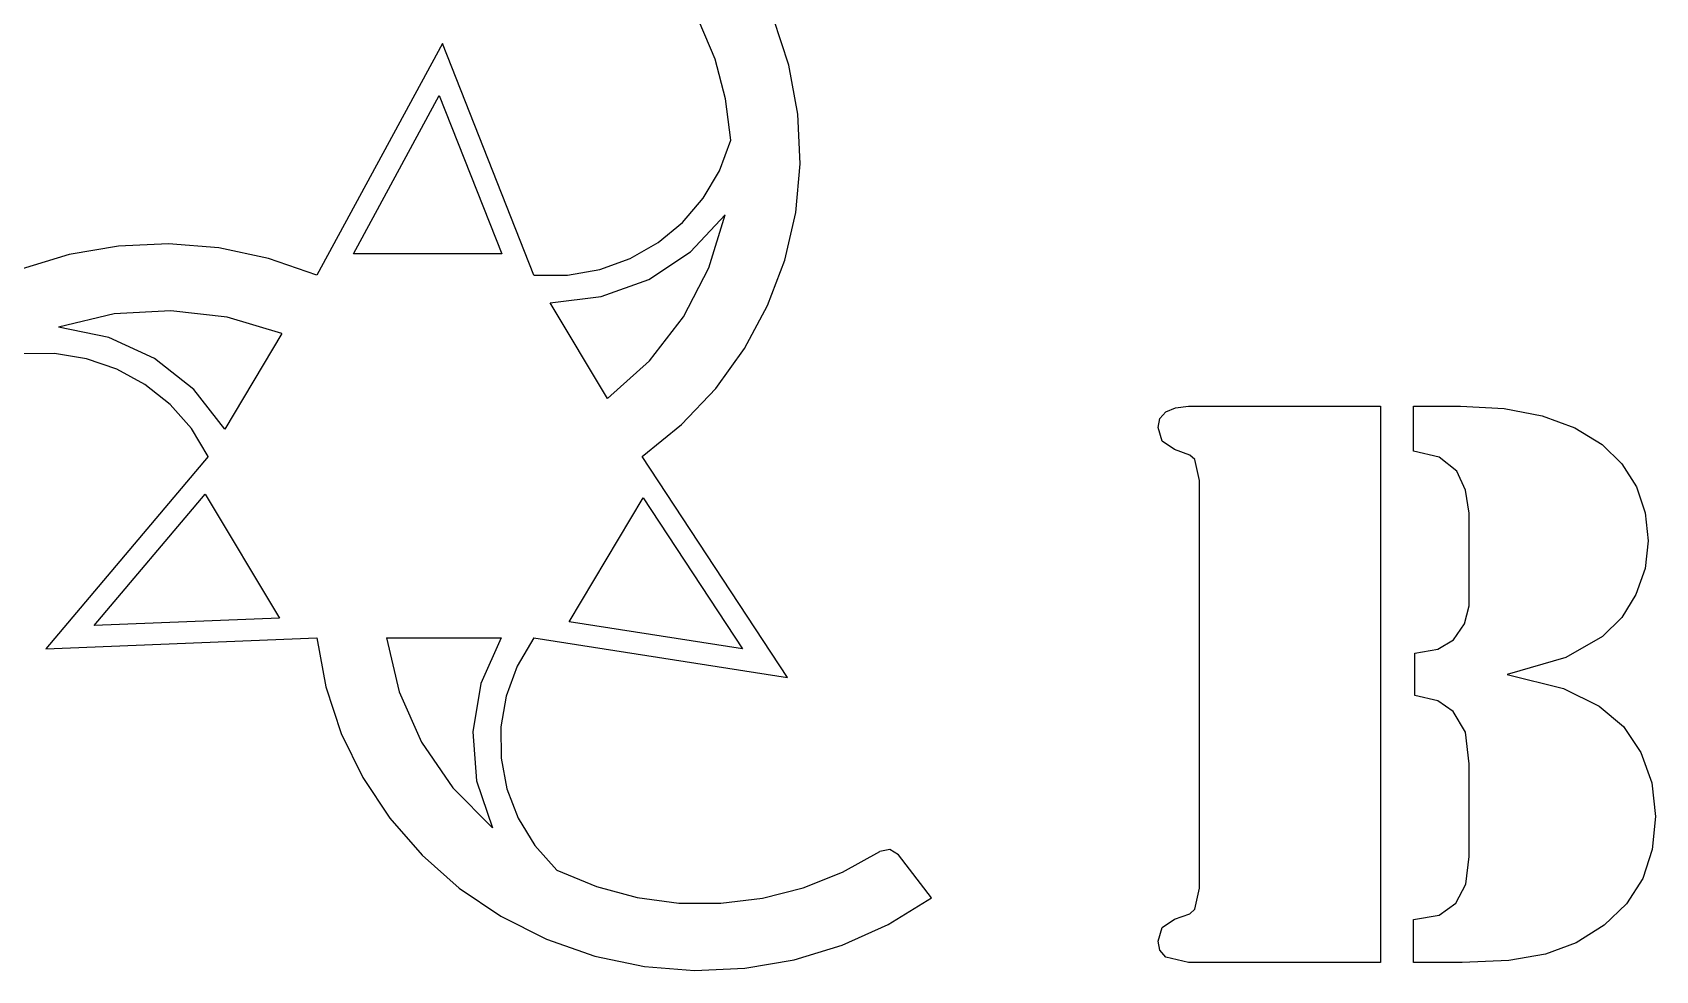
# Model space of a CAD drawing. Extents: x -1 to 447, y 185 to 440.
# Drawn here: x 155.2 to 225.3, y 357.6 to 398.1 of the extents above; entities that cross this region are included whole.
import ezdxf

# ---------------------------------------------------------------- set-up
doc = ezdxf.new("R2010")
doc.units = 0

msp = doc.modelspace()

# ---------------------------------------------------------------- linework, layer by layer
at = {"layer": 'Visible'}
for p, q in [((184.686342, 396.934057), (184.003983, 398.558332)), ((187.871392, 396.666564), (187.205437, 398.680305)), ((172.928803, 397.610596), (167.506968, 387.607242)), ((176.868973, 387.607242), (172.928803, 397.610596)), ((185.143013, 395.222735), (184.686342, 396.934057)), ((188.261652, 394.558367), (187.871392, 396.666564)), ((169.084677, 388.529049), (172.790691, 395.366668)), ((172.790691, 395.366668), (175.483881, 388.529049)), ((185.361029, 393.443678), (185.143013, 395.222735)), ((188.359548, 392.418949), (188.261652, 394.558367)), ((184.880546, 392.119441), (185.361029, 393.443678)), ((188.167461, 390.313397), (188.359548, 392.418949)), ((184.180195, 390.928023), (184.880546, 392.119441)), ((183.286963, 389.888212), (184.180195, 390.928023)), ((183.633302, 388.622182), (185.118142, 390.21312)), ((184.423611, 387.9258), (185.118142, 390.21312)), ((187.695974, 388.266848), (188.167461, 390.313397)), ((182.227837, 389.017999), (183.286963, 389.888212)), ((158.951941, 388.866128), (156.820725, 388.502062)), ((161.114378, 388.961642), (158.951941, 388.866128)), ((163.279726, 388.785695), (161.114378, 388.961642)), ((165.419673, 388.335375), (163.279726, 388.785695)), ((181.029276, 388.336433), (182.227837, 389.017999)), ((156.820725, 388.502062), (154.747982, 387.872354)), ((167.506968, 387.607242), (165.419673, 388.335375)), ((175.483881, 388.529049), (169.084677, 388.529049)), ((179.718796, 387.861771), (181.029276, 388.336433)), ((181.825406, 387.432617), (183.633302, 388.622182)), ((183.326121, 385.811517), (184.423611, 387.9258)), ((186.956994, 386.303642), (187.695974, 388.266848)), ((176.868973, 387.607242), (178.323121, 387.612534)), ((178.323121, 387.612534), (179.718796, 387.861771)), ((179.778063, 386.686493), (181.825406, 387.432617)), ((177.575674, 386.426144), (179.778063, 386.686493)), ((158.762765, 385.937988), (156.362468, 385.374426)), ((161.209099, 386.077688), (158.762765, 385.937988)), ((163.642469, 385.795907), (161.209099, 386.077688)), ((180.046086, 382.297326), (177.575674, 386.426144)), ((185.961632, 384.448915), (186.956994, 386.303642)), ((158.532842, 384.929133), (156.362468, 385.374426)), ((166.003078, 385.093968), (163.642469, 385.795907)), ((181.856363, 383.918955), (183.326121, 385.811517)), ((160.504514, 384.013147), (158.532842, 384.929133)), ((166.003343, 385.093968), (163.532667, 380.964886)), ((184.721267, 382.727273), (185.961632, 384.448915)), ((156.189959, 384.23328), (154.770472, 384.222696)), ((157.570024, 384.006797), (156.189959, 384.23328)), ((158.880504, 383.556741), (157.570024, 384.006797)), ((162.197846, 382.675415), (160.504514, 384.013147)), ((180.046086, 382.297326), (181.856363, 383.918955)), ((160.0915, 382.896077), (158.880504, 383.556741)), ((161.172851, 382.038035), (160.0915, 382.896077)), ((163.532667, 380.964886), (162.197846, 382.675415)), ((183.246746, 381.164117), (184.721267, 382.727273)), ((162.094394, 380.996371), (161.172851, 382.038035)), ((203.882104, 381.4287), (204.132664, 381.709952)), ((204.132664, 381.709952), (204.554409, 381.894631)), ((204.554409, 381.894631), (205.116912, 381.956278)), ((205.116912, 381.956278), (205.574112, 381.956278)), ((205.574112, 381.956278), (213.396244, 381.956278)), ((213.396244, 381.956278), (213.396244, 357.96204)), ((214.820229, 380.022441), (214.820229, 381.956278)), ((214.820229, 381.956278), (216.841643, 381.956278)), ((216.841643, 381.956278), (218.726797, 381.852826)), ((218.726797, 381.852826), (220.374885, 381.543)), ((162.825966, 379.783787), (162.094394, 380.996371)), ((181.549975, 379.784052), (183.246746, 381.164117)), ((203.79876, 381.042144), (203.882104, 381.4287)), ((203.974443, 380.444451), (203.79876, 381.042144)), ((220.374885, 381.543), (221.785377, 381.026798)), ((221.785377, 381.026798), (222.958802, 380.303693)), ((204.501757, 380.09282), (203.974443, 380.444451)), ((222.958802, 380.303693), (223.811289, 379.468934)), ((162.825966, 379.784052), (155.81822, 371.489639)), ((187.816888, 370.251656), (181.549975, 379.784052)), ((205.169829, 379.846758), (204.501757, 380.09282)), ((205.380702, 379.653348), (205.169829, 379.846758)), ((205.591574, 378.756941), (205.380702, 379.653348)), ((215.927509, 379.758917), (214.820229, 380.022441)), ((216.683423, 379.161224), (215.927509, 379.758917)), ((217.069979, 378.335195), (216.683423, 379.161224)), ((223.811289, 379.468934), (224.43544, 378.475689)), ((157.901018, 372.496113), (162.691293, 378.165598)), ((162.691293, 378.165598), (165.890895, 372.818111)), ((205.591574, 361.161378), (205.591574, 378.756941)), ((217.228199, 377.350682), (217.069979, 378.335195)), ((224.43544, 378.475689), (224.817763, 377.359413)), ((178.388738, 372.657244), (181.58834, 378.004731)), ((181.58834, 378.004731), (185.872203, 371.48911)), ((217.228199, 374.309565), (217.228199, 377.350682)), ((224.817763, 377.359413), (224.945027, 376.155296)), ((224.945027, 376.155296), (224.813265, 374.960175)), ((224.813265, 374.960175), (224.417713, 373.835168)), ((217.228199, 373.342779), (217.228199, 374.309565)), ((217.017327, 372.569403), (217.228199, 373.342779)), ((224.417713, 373.835168), (223.802558, 372.837425)), ((165.890895, 372.818111), (157.901018, 372.496113)), ((185.872203, 371.48911), (178.388738, 372.657244)), ((216.542665, 371.883868), (217.017327, 372.569403)), ((223.802558, 372.837425), (222.976265, 372.024626)), ((155.81822, 371.489639), (167.506968, 371.960597)), ((167.506968, 371.960597), (167.897228, 369.8524)), ((170.514748, 371.960597), (171.06508, 369.637029)), ((170.514748, 371.960597), (175.455306, 371.960597)), ((175.455571, 371.960597), (174.588003, 369.989983)), ((176.868973, 371.960597), (176.146661, 370.742986)), ((176.868708, 371.960597), (187.816888, 370.251656)), ((215.874857, 371.479585), (216.542665, 371.883868)), ((222.976265, 372.024626), (221.394323, 371.110492)), ((214.872881, 371.303902), (215.874857, 371.479585)), ((214.872881, 369.475634), (214.872881, 371.303902)), ((176.146661, 370.742986), (175.672264, 369.452086)), ((221.394323, 371.110492), (218.863058, 370.389768)), ((167.897228, 369.8524), (168.563183, 367.838659)), ((174.588003, 369.989983), (174.233726, 367.906127)), ((218.863058, 370.389768), (221.288755, 369.774612)), ((218.863058, 370.389768), (218.863058, 370.389768)), ((221.288755, 369.774612), (222.835771, 369.018699)), ((171.06508, 369.637029), (172.028427, 367.462686)), ((175.672264, 369.452086), (175.443135, 368.119381)), ((215.874857, 369.247299), (214.872881, 369.475634)), ((216.525202, 368.790099), (215.874857, 369.247299)), ((222.835771, 369.018699), (223.872937, 368.139754)), ((217.069979, 367.893692), (216.525202, 368.790099)), ((168.563183, 367.838659), (169.487901, 365.941334)), ((174.233726, 367.906127), (174.397503, 365.800576)), ((175.443135, 368.119381), (175.455571, 366.777152)), ((217.228199, 366.522623), (217.069979, 367.893692)), ((223.872937, 368.139754), (224.628586, 367.014747)), ((172.028427, 367.462686), (173.377271, 365.488368)), ((224.628586, 367.014747), (225.103248, 365.709559)), ((175.455571, 366.777152), (175.70666, 365.456883)), ((217.228199, 362.532447), (217.228199, 366.522623)), ((169.487901, 365.941334), (170.654712, 364.182122)), ((174.397503, 365.800576), (175.083038, 363.764345)), ((225.103248, 365.709559), (225.261468, 364.255147)), ((173.377271, 365.488368), (175.083038, 363.764345)), ((175.70666, 365.456883), (176.193493, 364.190588)), ((170.654712, 364.182122), (172.047212, 362.582982)), ((176.193493, 364.190588), (176.912629, 363.009754)), ((225.261468, 364.255147), (225.123091, 362.8346)), ((176.912629, 363.009754), (177.860895, 361.946131)), ((190.183848, 361.8485), (191.790396, 362.745965)), ((192.226164, 362.835659), (191.790396, 362.745965)), ((192.604782, 362.60944), (192.226164, 362.835659)), ((225.123091, 362.8346), (224.707696, 361.578625)), ((172.047212, 362.582982), (173.648469, 361.165875)), ((194.027181, 360.743336), (192.604782, 362.60944)), ((217.083208, 361.341559), (217.228199, 362.532447)), ((177.860895, 361.946131), (179.566397, 361.238636)), ((188.490252, 361.17593), (190.183848, 361.8485)), ((216.648233, 360.510768), (217.083208, 361.341559)), ((224.707696, 361.578625), (224.015547, 360.487749)), ((173.648469, 361.165875), (175.442077, 359.952498)), ((179.566397, 361.238636), (181.330901, 360.764503)), ((181.330901, 360.764503), (183.129801, 360.522674)), ((184.938755, 360.511562), (186.733686, 360.729843)), ((186.733686, 360.729843), (188.490252, 361.17593)), ((192.15605, 359.591607), (194.027181, 360.743336)), ((205.380702, 360.264706), (205.591574, 361.161378)), ((175.442077, 359.952498), (177.411104, 358.964545)), ((183.129801, 360.522674), (184.938755, 360.511562)), ((204.501757, 359.825233), (205.169829, 360.053833)), ((205.169829, 360.053833), (205.380702, 360.264706)), ((214.820229, 359.807771), (215.927509, 360.001181)), ((215.927509, 360.001181), (216.648233, 360.510768)), ((224.015547, 360.487749), (223.046644, 359.561709)), ((190.17009, 358.699433), (192.15605, 359.591607)), ((203.79876, 358.876174), (203.974443, 359.473867)), ((203.974443, 359.473867), (204.501757, 359.825233)), ((214.820229, 357.96204), (214.820229, 359.807771)), ((223.046644, 359.561709), (221.842527, 358.810293)), ((177.411104, 358.964545), (179.498399, 358.236677)), ((188.097611, 358.06999), (190.17009, 358.699433)), ((203.882104, 358.48512), (203.79876, 358.876174)), ((221.842527, 358.810293), (220.515378, 358.313671)), ((179.498399, 358.236677), (181.638611, 357.786357)), ((185.96613, 357.705924), (188.097611, 358.06999)), ((204.132664, 358.19064), (203.882104, 358.48512)), ((205.116912, 357.96204), (204.132664, 358.19064)), ((205.574112, 357.96204), (205.116912, 357.96204)), ((213.396244, 357.96204), (205.574112, 357.96204)), ((216.912023, 357.96204), (214.820229, 357.96204)), ((218.928939, 358.049881), (216.912023, 357.96204)), ((220.515378, 358.313671), (218.928939, 358.049881)), ((181.638611, 357.786357), (183.803693, 357.610409)), ((183.803693, 357.610409), (185.96613, 357.705924))]:
    msp.add_line(p, q, dxfattribs=at)

doc.saveas('drawing.dxf')
